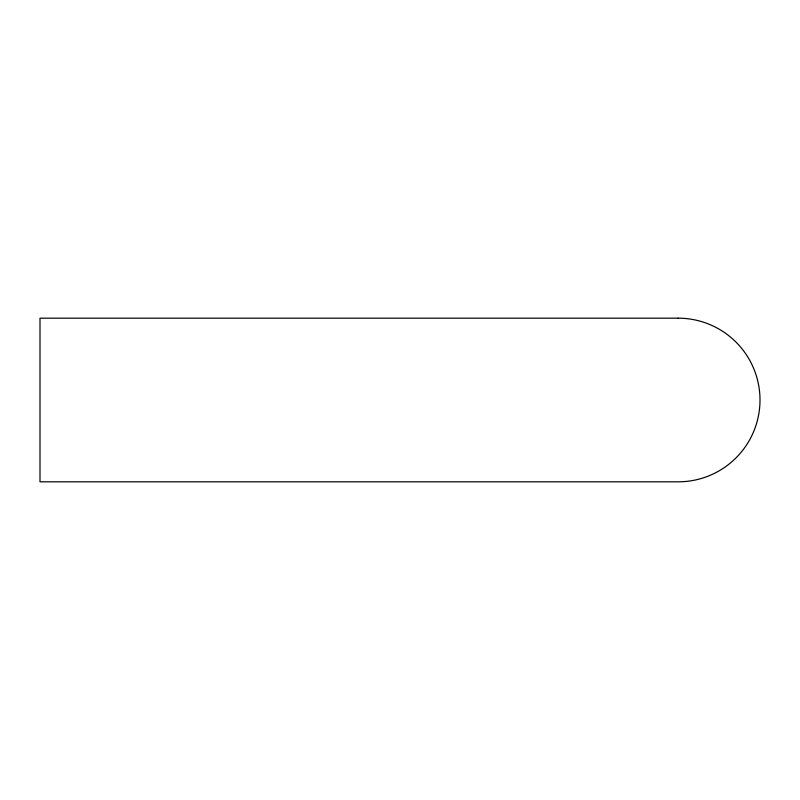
<?xml version="1.0" encoding="UTF-8"?>
<svg xmlns="http://www.w3.org/2000/svg" width="800" height="800" viewBox="0 0 800 800"><rect width="100%" height="100%" fill="white"/><g stroke="black" fill="none" stroke-linecap="round" stroke-linejoin="round"><path stroke-width="1.2" d="M678.18 318.18L40 318.18L40 481.82L678.18 481.82A81.82 81.82 0 0 0 760 400A81.82 81.82 0 0 0 678.18 318.18"/></g></svg>
